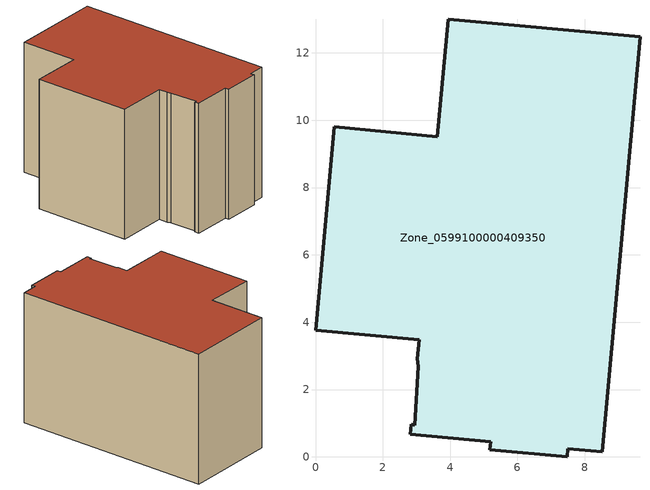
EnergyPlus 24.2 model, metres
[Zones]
Zone_0599100000409350
 floor ground (C_G): 3.06,2.7 3.03,2.91 3.08,3.48 0,3.76 0.56,9.81 3.62,9.5 3.94,13 9.64,12.48 8.52,0.15 7.5,0.24 7.47,0 5.18,0.21 5.21,0.45 2.82,0.67 2.85,0.96 2.95,0.94 z0
 wall outside (C_F): 7.5,0.24 8.52,0.15 9.64,12.48 3.94,13 3.62,9.5 0.56,9.81 0,3.76 3.08,3.48 3.03,2.91 3.06,2.7 2.95,0.94 2.85,0.96 2.82,0.67 5.21,0.45 5.18,0.21 7.47,0 7.5,0.24 z0:8.12
 roof outside (C_R): 5.21,0.45 5.18,0.21 7.47,0 7.5,0.24 8.52,0.15 9.64,12.48 3.94,13 3.62,9.5 0.56,9.81 0,3.76 3.08,3.48 3.03,2.91 3.06,2.7 2.95,0.94 2.85,0.96 2.82,0.67 z8.12
[BUILDING]
Pand.0599100000409350: North Axis=0; Terrain=City; Loads Convergence Tolerance Value=0.04; Temperature Convergence Tolerance Value=0.4; Solar Distribution=FullExterior; Maximum Number of Warmup Days=25; Minimum Number of Warmup Days=1
[Site:Location]
Rotterdam.The.Hague.AP_ZH_NLD Design_Conditions: Latitude=51.96; Longitude=4.45; Time Zone=1; Elevation=-4.5
[SITE:GROUNDTEMPERATURE:BUILDINGSURFACE]
18, 18, 18, 18, 18, 18, 18, 18, 18, 18, 18, 18
[MATERIAL] Thermal Absorptance=0.9; Solar Absorptance=0.7; Visible Absorptance=0.7
Name | Roughness | Thickness | Conductivity | Density | Specific Heat
G.TC.1992-2005 | MediumSmooth | 0.15 | 0.06 | 540 | 1210
F.TC.1992-2005 | Rough | 0.3 | 0.12 | 1920 | 840
R.TC.1992-2005 | MediumRough | 0.2 | 0.08 | 1500 | 1000
[CONSTRUCTION]
C_G: G.TC.1992-2005
C_F: F.TC.1992-2005
C_R: R.TC.1992-2005
[ZONE]
Zone_0599100000409350: Type=1; Multiplier=1; Ceiling Height=Autocalculate; Volume=Autocalculate; Floor Area=autocalculate; Part of Total Floor Area=Yes
[ZONEINFILTRATION:DESIGNFLOWRATE]
Infil_Zone_0599100000409350: Zone or ZoneList or Space or SpaceList=Zone_0599100000409350; Schedule=AlwaysOn; Design Flow Rate Calculation Method=Flow/Area; Flow Rate per Floor Area=0.0015; Constant Term Coefficient=1; Temperature Term Coefficient=0; Velocity Term Coefficient=0; Velocity Squared Term Coefficient=0
[HVACTEMPLATE:ZONE:IDEALLOADSAIRSYSTEM]
Zone_0599100000409350: Maximum Heating Supply Air Temperature=50; Minimum Cooling Supply Air Temperature=13; Maximum Heating Supply Air Humidity Ratio=0.0156; Minimum Cooling Supply Air Humidity Ratio=0.0077; Heating Limit=NoLimit; Cooling Limit=NoLimit; Dehumidification Control Type=ConstantSensibleHeatRatio; Cooling Sensible Heat Ratio=0.7; Dehumidification Setpoint=60; Humidification Control Type=None; Humidification Setpoint=30; Outdoor Air Method=None; Outdoor Air Flow Rate per Person=0.00944; Outdoor Air Flow Rate per Zone Floor Area=0; Outdoor Air Flow Rate per Zone=0; Demand Controlled Ventilation Type=None; Outdoor Air Economizer Type=NoEconomizer; Heat Recovery Type=None; Sensible Heat Recovery Effectiveness=0.7; Latent Heat Recovery Effectiveness=0.65
[ZONECONTROL:THERMOSTAT]
ThermostatControl_Zone_0599100000409350: Zone or ZoneList=Zone_0599100000409350; Control Type Schedule=DualSetpointControlType; Control 1=Thermostat_Zone_0599100000409350; Temperature Difference Between Cutout And Setpoint=0
[THERMOSTATSETPOINT:DUALSETPOINT]
Thermostat_Zone_0599100000409350: Heating Setpoint Temperature Schedule=HeatingSetpoint_Zone_0599100000409350; Cooling Setpoint Temperature Schedule=CoolingSetpoint_Zone_0599100000409350
[SCHEDULE:COMPACT]
HeatingSetpoint_Zone_0599100000409350: Through: 12/31, For: AllDays, Until: 24:00, 21
CoolingSetpoint_Zone_0599100000409350: Through: 12/31, For: AllDays, Until: 24:00, 24
DualSetpointControlType: Through: 12/31, For: AllDays, Until: 24:00, 4
AlwaysOn: Through: 12/31, For: AllDays, Until: 24:00, 1
